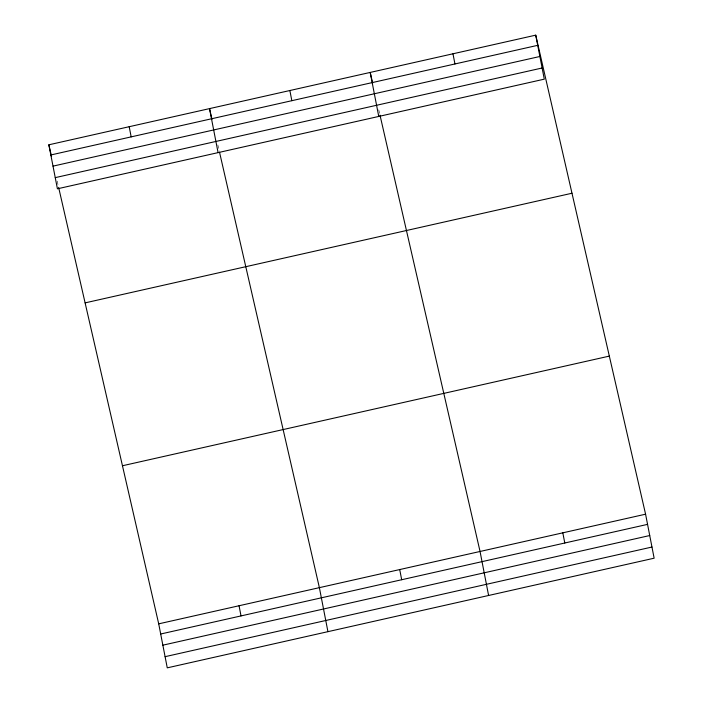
<?xml version="1.0" encoding="UTF-8"?>
<svg xmlns="http://www.w3.org/2000/svg" width="703" height="703" viewBox="0 0 703 703"><rect width="100%" height="100%" fill="white"/><g stroke="black" fill="none" stroke-linecap="round" stroke-linejoin="round"><path stroke-width="0.53" stroke-dasharray="3.52 2.64" d="M378.768 109.817L379.752 114.088M217.86 144.932L219.327 151.338M57.189 181.11L58.657 187.525"/><path stroke-width="1.05" d="M535.739 35.15L544.289 79.158L57.418 188.808L48.859 144.8L535.739 35.15L645.582 514.192L654.141 558.2L167.261 667.85L158.711 623.842L58.657 187.525M50.836 154.968L537.716 45.326M53.006 166.136L539.886 56.486M55.247 177.639L542.118 67.998M85.107 302.879L571.987 193.237M122.463 465.755L609.334 356.105M158.711 623.842L645.582 514.192M160.688 634.009L647.56 524.368M162.859 645.178L649.73 535.537M165.091 656.681L651.971 547.039M372.643 83.112L370.2 72.427L378.75 116.443M379.998 115.151L480.052 551.477L488.603 595.485M211.981 119.29L209.529 108.614L218.079 152.621M219.573 152.41L319.382 587.655L327.932 631.663M48.859 144.8L51.556 156.549M562.813 532.83L564.79 543.006M452.969 53.788L454.946 63.964M399.717 569.562L401.694 579.738M289.864 90.52L291.842 100.696M239.046 605.749L241.024 615.925M129.194 126.707L131.171 136.874"/></g></svg>
